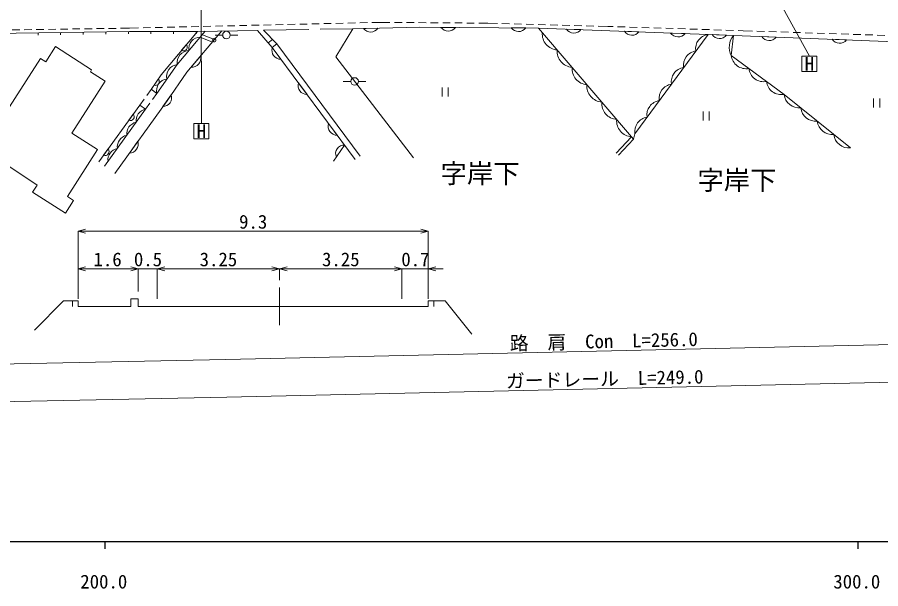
# Model space of a CAD drawing. Units: millimetres, scale not verified, with parts at other scales. Extents: x 40000 to 680000, y 20000 to 380000.
# Drawn here: x 256354 to 371022, y 198715 to 274666 of the extents above; entities that cross this region are included whole.
import ezdxf
from ezdxf.enums import TextEntityAlignment as Align

# ---------------------------------------------------------------- set-up
doc = ezdxf.new("R2010")
doc.units = ezdxf.units.MM
doc.header["$LTSCALE"] = 1000
doc.header["$PDMODE"] = 32
doc.header["$PDSIZE"] = 500
doc.linetypes.add('CHAIN', pattern=[18.5, 12, -1.5, 3.5, -1.5])
doc.linetypes.add('DASHED', pattern=[7.5, 6, -1.5])
for name, color, linetype, lineweight in [('M-BGD', 7, 'Continuous', 13), ('M-BMK', 2, 'CHAIN', 13), ('M-BMK-HTXT', 7, 'Continuous', 13), ('M-STR-HTXT', 7, 'Continuous', 13), ('M-STR-STRC', 7, 'Continuous', 13), ('M-TTL-BAND', 7, 'Continuous', 25)]:
    doc.layers.add(name, color=color, linetype=linetype, lineweight=lineweight)
doc.styles.add('ＭＳ ゴシック', font='')
doc.styles.get('ＭＳ ゴシック').set_extended_font_data('MS Gothic')

msp = doc.modelspace()

# ---------------------------------------------------------------- linework, layer by layer
at = {"layer": 'M-BGD'}
for p, q in [((255685, 272985), (256685, 273000)), ((257284, 273009), (258284, 273024)), ((258884, 273033), (259884, 273048)), ((260484, 273057), (261484, 273072)), ((262084, 273081), (263084, 273097)), ((263684, 273106), (264684, 273121)), ((265284, 273130), (266283, 273145)), ((266883, 273154), (267883, 273169)), ((268483, 273178), (269483, 273193)), ((270083, 273202), (271269, 273220)), ((271269, 273220), (272463, 273248)), ((273063, 273261), (274062, 273284)), ((274662, 273298), (275662, 273321)), ((276262, 273335), (277261, 273358)), ((277861, 273372), (278861, 273395)), ((279461, 273409), (280461, 273432)), ((280269, 272778), (288255, 272919)), ((281060, 273446), (282060, 273469)), ((282660, 273483), (283660, 273506)), ((284260, 273520), (285259, 273543)), ((285859, 273557), (286859, 273580)), ((287459, 273594), (288458, 273617)), ((289058, 273631), (290058, 273654)), ((290835, 271150), (289071, 272934)), ((290658, 273668), (291658, 273691)), ((292257, 273705), (293257, 273728)), ((293857, 273741), (294857, 273765)), ((295457, 273778), (296456, 273801)), ((297056, 273815), (298056, 273838)), ((298656, 273852), (299655, 273875)), ((300255, 273889), (301255, 273912)), ((301855, 273926), (302855, 273949)), ((304257, 273219), (302339, 273175)), ((303454, 273963), (304648, 273991)), ((304648, 273991), (305851, 273981)), ((306451, 273976), (307451, 273968)), ((308051, 273964), (309051, 273956)), ((309651, 273951), (310651, 273943)), ((311251, 273938), (312251, 273930)), ((314543, 273309), (312624, 273322)), ((312850, 273925), (313850, 273917)), ((314450, 273913), (315450, 273905)), ((316050, 273900), (317050, 273892)), ((317650, 273887), (318853, 273878)), ((318853, 273878), (320123, 273843)), ((320723, 273827), (321723, 273800)), ((323874, 273246), (321955, 273259)), ((322323, 273784), (323322, 273757)), ((323922, 273740), (324922, 273713)), ((325521, 273697), (326521, 273670)), ((338190, 258472), (325567, 273235)), ((327121, 273653), (328120, 273626)), ((328720, 273610), (329720, 273583)), ((331210, 273021), (329292, 273094)), ((330320, 273567), (331319, 273540)), ((331919, 273523), (332919, 273496)), ((333518, 273480), (334789, 273446)), ((334789, 273446), (335479, 273424)), ((336079, 273405), (337079, 273373)), ((337678, 273354), (338678, 273322)), ((339277, 273303), (340277, 273272)), ((340877, 273253), (341876, 273221)), ((342476, 273202), (343475, 273171)), ((344075, 273152), (345075, 273120)), ((345674, 273101), (346674, 273069)), ((347273, 273050), (348273, 273019)), ((348873, 273000), (349872, 272968)), ((350472, 272949), (351471, 272918)), ((259113, 272587), (259118, 272287)), ((262113, 272632), (262117, 272332)), ((265113, 272677), (265117, 272377)), ((268112, 272722), (268117, 272422)), ((271112, 272768), (271116, 272468)), ((274112, 272772), (274112, 272472)), ((277112, 272775), (277112, 272475)), ((280112, 272777), (280112, 272477)), ((283634, 272305), (282634, 272305)), ((284634, 272305), (285634, 272305)), ((338919, 272730), (337001, 272802)), ((345037, 272499), (343120, 272571)), ((350542, 272287), (348624, 272362)), ((352071, 272899), (352761, 272877)), ((352761, 272877), (353976, 272837)), ((354576, 272817), (355576, 272784)), ((357137, 272027), (355220, 272102)), ((356175, 272764), (357175, 272731)), ((357774, 272711), (358774, 272678)), ((359373, 272659), (360373, 272626)), ((360973, 272606), (361972, 272573)), ((362572, 272553), (363571, 272520)), ((364171, 272500), (365170, 272467)), ((365770, 272448), (366769, 272415)), ((367369, 272395), (368369, 272362)), ((368968, 272342), (369968, 272309)), ((370567, 272290), (371567, 272257)), ((278818, 271035), (278184, 270274)), ((289687, 271257), (290270, 271722)), ((290210, 270650), (290835, 271150)), ((291369, 269085), (290227, 270627)), ((301884, 256224), (290835, 271150)), ((366487, 271658), (364569, 271734)), ((280682, 269490), (279443, 268024)), ((275081, 266457), (274513, 265645)), ((300653, 266134), (299653, 266134)), ((301653, 266134), (302653, 266134)), ((273542, 264279), (274119, 265082)), ((274894, 264532), (274123, 265087)), ((294840, 264395), (293698, 265937)), ((312769, 265344), (312769, 264144)), ((313569, 265344), (313569, 264144)), ((272615, 262990), (273192, 263792)), ((274315, 263727), (274894, 264532)), ((274894, 264532), (274894, 264532)), ((276790, 264364), (275691, 262791)), ((370083, 263866), (370083, 262666)), ((370883, 263866), (370883, 262666)), ((267180, 255435), (272615, 262990)), ((273386, 262435), (272615, 262990)), ((273386, 262435), (273965, 263240)), ((267951, 254880), (273386, 262435)), ((271754, 261794), (271176, 260990)), ((347460, 262162), (347460, 260962)), ((348260, 262162), (348260, 260962)), ((298844, 258986), (297702, 260529)), ((272359, 258183), (271239, 256625)), ((337929, 258778), (335898, 256605)), ((338190, 258472), (336191, 256332)), ((268403, 257136), (267825, 256331)), ((298370, 255539), (299829, 257656)), ((263679, 236990), (263679, 236240)), ((311679, 236990), (311679, 236240))]:
    msp.add_line(p, q, dxfattribs=at)
at = {"layer": 'M-BGD', "linetype": 'DASHED'}
for p, q in [((289071, 272934), (300937, 273144)), ((282275, 271376), (280665, 272027)), ((282547, 271698), (280937, 272348))]:
    msp.add_line(p, q, dxfattribs=at)
at = {"layer": 'M-BGD'}
for points in [[(301241, 255748), (290210, 270650), (288255, 272919)], [(300937, 273144), (298647, 269389), (308977, 255976)], [(300937, 273144), (309752, 273342), (325567, 273235), (348086, 272383), (378556, 271183)], [(244115, 272360), (271277, 272770), (280269, 272778)], [(269290, 253917), (276240, 263578), (278893, 267372), (283523, 272853)], [(274119, 265082), (275475, 267021), (280269, 272778)], [(274894, 264532), (277583, 268379), (281320, 272802)], [(338190, 258472), (338370, 259178), (348086, 272383)], [(366992, 257297), (358198, 264417), (351178, 269584), (351450, 272251)], [(316722, 232568), (313179, 236990), (310929, 236990), (310929, 236240), (272429, 236240), (272429, 237240), (271429, 237240), (271429, 236240), (264429, 236240), (264429, 236990), (262479, 236990), (258621, 233066)]]:
    msp.add_lwpolyline(points, dxfattribs=at)
msp.add_lwpolyline([(262757, 248632), (263840, 250329), (263023, 250851), (266996, 257077), (263605, 259241), (268024, 266168), (266059, 267422), (266227, 267686), (261413, 270758), (260138, 268759), (259438, 269205), (254149, 260916), (253176, 261537), (250804, 257818), (259018, 252341), (258398, 251413)], close=True, dxfattribs=at)
for centre in [(284134, 272305), (301153, 266134)]:
    msp.add_circle(centre, 500, dxfattribs=at)
for centre, radius, start, end in [((303282, 273888), 1182, 217.04174, 325.52689), ((303282, 273888), 1182, 217.04174, 325.52689), ((313588, 274007), 1182, 215.36964, 323.85479), ((313588, 274007), 1182, 215.36964, 323.85479), ((322919, 273944), 1182, 215.36964, 323.85479), ((322919, 273944), 1182, 215.36964, 323.85479), ((330277, 273748), 1182, 213.59249, 322.07764), ((330277, 273748), 1182, 213.59249, 322.07764), ((280648, 270512), 1515, 89.36271, 190.2495), ((328211, 272447), 2132, 175.12662, 265.93891), ((337986, 273457), 1182, 213.59249, 322.07764), ((337986, 273457), 1182, 213.59249, 322.07764), ((344105, 273225), 1182, 213.59249, 322.07764), ((344105, 273225), 1182, 213.59249, 322.07764), ((348363, 270483), 1920, 98.29229, 189.018), ((349610, 273015), 1182, 213.50046, 321.98562), ((349610, 273015), 1182, 213.50046, 321.98562), ((353392, 270705), 2482, 141.49029, 206.86767), ((356206, 272755), 1182, 213.50046, 321.98562), ((356206, 272755), 1182, 213.50046, 321.98562), ((278426, 270717), 505, 241.384, 39.04219), ((291353, 270267), 1182, 162.26798, 270.75314), ((291353, 270267), 1182, 162.26798, 270.75314), ((365555, 272386), 1182, 213.50046, 321.98562), ((365555, 272386), 1182, 213.50046, 321.98562), ((279221, 268593), 1651, 92.19323, 187.41898), ((279535, 269203), 1182, 265.56353, 14.04868), ((279535, 269203), 1182, 265.56353, 14.04868), ((330185, 270138), 2132, 175.12662, 265.93891), ((346744, 268283), 1920, 98.29229, 189.018), ((353132, 269788), 1965, 185.96865, 281.33089), ((277751, 266831), 1558, 96.1809, 193.91373), ((332158, 267830), 2132, 175.12662, 265.93891), ((345125, 266082), 1920, 98.29229, 189.018), ((355472, 268066), 1965, 185.96865, 281.33089), ((274717, 266107), 505, 246.21822, 43.87641), ((276407, 264907), 1558, 96.1809, 193.91373), ((357812, 266344), 1965, 185.96865, 281.33089), ((294825, 265577), 1182, 162.26798, 270.75314), ((294825, 265577), 1182, 162.26798, 270.75314), ((334132, 265522), 2132, 175.12662, 265.93891), ((343505, 263881), 1920, 98.29229, 189.018), ((275674, 263974), 1182, 270.80474, 19.28989), ((275674, 263974), 1182, 270.80474, 19.28989), ((360208, 264651), 2023, 186.64518, 275.36321), ((336106, 263214), 2132, 175.12662, 265.93891), ((341886, 261680), 1920, 98.29229, 189.018), ((362406, 262871), 2023, 186.64518, 275.36321), ((271386, 261449), 505, 245.44113, 43.09932), ((273693, 260900), 1565, 101.32975, 187.2107), ((272448, 259169), 1565, 101.32975, 187.2107), ((298829, 260168), 1182, 162.26798, 270.75314), ((298829, 260168), 1182, 162.26798, 270.75314), ((338080, 260905), 2132, 175.12662, 265.93891), ((340267, 259479), 1920, 98.29229, 189.018), ((364605, 261091), 2023, 186.64518, 275.36321), ((271203, 257438), 1565, 101.32975, 187.2107), ((271238, 257807), 1182, 270.02765, 18.5128), ((271238, 257807), 1182, 270.02765, 18.5128), ((366803, 259311), 2023, 186.64518, 275.36321), ((268034, 256791), 505, 245.44113, 43.09932), ((269957, 255707), 1565, 101.32975, 187.2107), ((299705, 256591), 1072, 83.3571, 207.48384)]:
    msp.add_arc(centre, radius, start, end, dxfattribs=at)
msp.add_point((282490, 271631), dxfattribs=at)
at = {"layer": 'M-BMK'}
msp.add_line((291179, 238740), (291179, 233740), dxfattribs=at)
at = {"layer": 'M-STR-HTXT'}
for p, q in [((355165, 281180), (361549, 269479)), ((280774, 278283), (280808, 260529)), ((264429, 246240), (265429, 246506)), ((264429, 237240), (264429, 246250)), ((264429, 246240), (310929, 246240)), ((264429, 246240), (265429, 245973)), ((310929, 246240), (309929, 246506)), ((310929, 246240), (309929, 245973)), ((310929, 237240), (310929, 246250)), ((264429, 241240), (265429, 241506)), ((264429, 241240), (272429, 241240)), ((264429, 241240), (265429, 240973)), ((272429, 241240), (270429, 241240)), ((272429, 241240), (271429, 241506)), ((272429, 241240), (271429, 241506)), ((272429, 241240), (271429, 240973)), ((272429, 241240), (271429, 240973)), ((272429, 238240), (272429, 241250)), ((272429, 241240), (274929, 241240)), ((274929, 241240), (275929, 241506)), ((274929, 241240), (275929, 241506)), ((274929, 237240), (274929, 241250)), ((274929, 241240), (276929, 241240)), ((274929, 241240), (275929, 240973)), ((274929, 241240), (291179, 241240)), ((274929, 241240), (275929, 240973)), ((291179, 241240), (290179, 241506)), ((291179, 241240), (290179, 240973)), ((291179, 241240), (292179, 241506)), ((291179, 239740), (291179, 241250)), ((291179, 241240), (307429, 241240)), ((291179, 241240), (292179, 240973)), ((307429, 241240), (305429, 241240)), ((307429, 241240), (306429, 241506)), ((307429, 241240), (306429, 241506)), ((307429, 241240), (306429, 240973)), ((307429, 241240), (306429, 240973)), ((307429, 237240), (307429, 241250)), ((307429, 241240), (310929, 241240)), ((310929, 241240), (311929, 241506)), ((310929, 241240), (312929, 241240)), ((310929, 241240), (311929, 240973))]:
    msp.add_line(p, q, dxfattribs=at)
for points in [[(223472, 227956), (284060, 229163), (384491, 231443), (479768, 234516)], [(232062, 223126), (284166, 224164), (384629, 226444), (481067, 229556)]]:
    msp.add_lwpolyline(points, dxfattribs=at)
at = {"layer": 'M-STR-STRC'}
for points in [[(360549, 267479), (362549, 267479), (362549, 269479), (360549, 269479)], [(279808, 258529), (281808, 258529), (281808, 260529), (279808, 260529)]]:
    msp.add_lwpolyline(points, close=True, dxfattribs=at)
at = {"layer": 'M-TTL-BAND'}
for p, q in [((40000, 205000), (579000, 205000)), ((268000, 205000), (268000, 204000)), ((368000, 205000), (368000, 204000))]:
    msp.add_line(p, q, dxfattribs=at)

# ---------------------------------------------------------------- texts
at = {"layer": 'M-BMK-HTXT', "style": 'ＭＳ ゴシック'}
for p in [(312569, 251851), (346678, 250958)]:
    msp.add_text('字岸下', height=2566, dxfattribs=at).set_placement(p, align=Align.BOTTOM_LEFT)
at = {"layer": 'M-STR-HTXT', "style": 'ＭＳ ゴシック'}
for s, p in [('9.3', (287684, 247490)), ('1.6', (268351, 242490)), ('0.5', (273715, 242490)), ('3.25', (283068, 242490)), ('3.25', (299318, 242490)), ('0.7', (309227, 242490))]:
    msp.add_text(s, height=1833, dxfattribs=at).set_placement(p, align=Align.MIDDLE_CENTER)
for s, p in [('路\u3000肩\u3000Con\u3000L=256.0', (334279, 230148)), ('ガードレール\u3000L=249.0', (334401, 225149))]:
    msp.add_text(s, height=1833, rotation=1.3, dxfattribs=at).set_placement(p, align=Align.BOTTOM_CENTER)
at = {"layer": 'M-STR-STRC', "style": 'ＭＳ ゴシック'}
for p in [(361549, 268479), (280808, 259529)]:
    msp.add_text('H', height=1833, dxfattribs=at).set_placement(p, align=Align.MIDDLE_CENTER)
at = {"layer": 'M-TTL-BAND', "style": 'ＭＳ ゴシック'}
for s, p in [('200.0', (267844, 198195)), ('300.0', (367844, 198195))]:
    msp.add_text(s, height=1833, dxfattribs=at).set_placement(p, align=Align.BOTTOM_CENTER)

doc.saveas('drawing.dxf')
